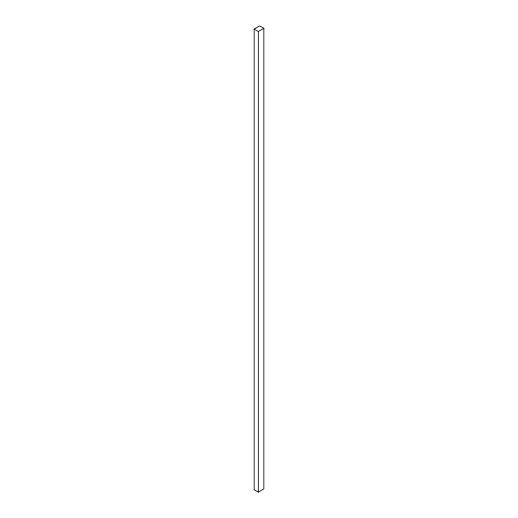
<?xml version="1.0" encoding="UTF-8"?>
<svg xmlns="http://www.w3.org/2000/svg" width="518" height="518" viewBox="0 0 518 518"><rect width="100%" height="100%" fill="white"/><g stroke="black" fill="none" stroke-linecap="round" stroke-linejoin="round"><path stroke-width="0.78" d="M254.15 29.099L259.693 25.9L263.85 28.296L263.85 488.901L258.307 492.1L254.15 489.704L254.15 29.099L258.307 31.494L263.85 28.296M258.307 31.494L258.307 492.1"/></g></svg>
